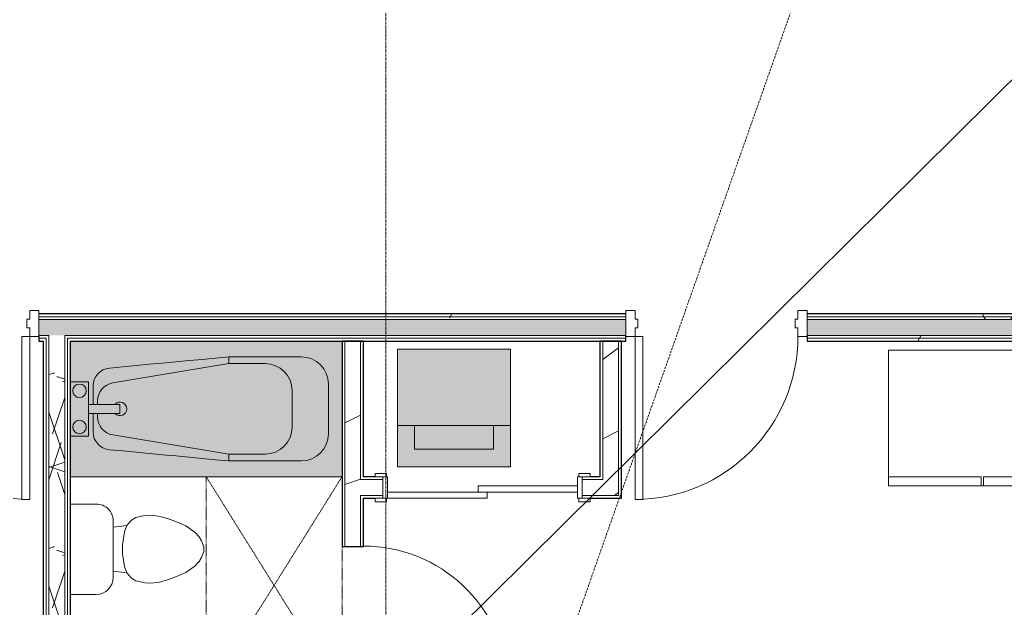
# Model space of a CAD drawing. Header units: inches. Extents: x -10205 to 13964, y -460 to 30702.
# Drawn here: x -3222.1 to -3004.4, y 11584.9 to 11715 of the extents above; entities that cross this region are included whole.
import ezdxf

# ---------------------------------------------------------------- set-up
doc = ezdxf.new("R2010")
doc.units = ezdxf.units.IN
doc.header["$MEASUREMENT"] = 0
for name, pattern in [('Grid Line 1_2_', [0.875, 0.5, -0.125, 0.125, -0.125]), ('Hidden 1_8_', [0.1875, 0.125, -0.0625]), ('IMPORT-DASHED _2_', [0.75, 0.5, -0.25])]:
    doc.linetypes.add(name, pattern=pattern)
for name, color, linetype, lineweight in [('0-1', 7, 'Continuous', 5), ('0-4', 7, 'Continuous', 9), ('00base_6150001_dwg', 147, 'Continuous', 13), ('A-DETL-HDLN-1', 7, 'Hidden 1_8_', 9), ('A-DOOR', 31, 'Continuous', 9), ('A-DOOR-3', 7, 'Continuous', 9), ('A-DOOR-4', 250, 'Continuous', 13), ('A-DOOR-6', 31, 'Continuous', 13), ('A-DOOR-FRAM', 31, 'Continuous', 13), ('A-DOOR-FRAM-2', 250, 'Continuous', 13), ('A-WALL', 113, 'Continuous', 9), ('A-WALL-5', 130, 'Continuous', 25), ('A-WALL-6', 7, 'Continuous', 9), ('A-WALL-PATT-3', 7, 'Continuous', 9), ('A-WALL-PATT-4', 8, 'Continuous', 9), ('A-WALL-PATT-5', 111, 'Continuous', 9), ('E_Survey_Traverse', 147, 'Continuous', 13), ('E_TOPO_DTM_Contours_Minor', 147, 'IMPORT-DASHED _2_', 13), ('I-WALL-2', 2, 'Continuous', 25), ('P-SANR-FIXT-1', 8, 'Continuous', 9), ('P-SANR-FIXT-5', 7, 'Continuous', 9), ('P-SANR-FIXT-6', 254, 'Continuous', 9), ('Q-SPCQ-3', 7, 'Continuous', 9), ('S-GRID-1', 1, 'Grid Line 1_2_', 9)]:
    doc.layers.add(name, color=color, linetype=linetype, lineweight=lineweight)
pattern_1 = [(0, (0, 0), (61.44, 15.36), [2.534, -43.546, 2.534, -43.546, -245.76]), (0, (0, 0), (61.44, 15.36), [-92.16, 2.534, -89.626, 2.534, -43.546, -107.52]), (0, (0, 0), (61.44, 15.36), [-230.4, 2.534, -28.186, 2.534, -74.266]), (120, (23.04, 7.68), (-44.02215, 45.5286), [2.534, -43.546, 2.534, -43.546, -245.76]), (120, (23.04, 7.68), (-44.02215, 45.5286), [-92.16, 2.534, -89.626, 2.534, -43.546, -107.52]), (120, (23.04, 7.68), (-44.02215, 45.5286), [-230.4, 2.534, -28.186, 2.534, -74.266]), (240, (30.72, 38.4), (-17.41785, -60.8886), [2.534, -43.546, 2.534, -43.546, -245.76]), (240, (30.72, 38.4), (-17.41785, -60.8886), [-92.16, 2.534, -89.626, 2.534, -43.546, -107.52]), (240, (30.72, 38.4), (-17.41785, -60.8886), [-230.4, 2.534, -28.186, 2.534, -74.266])]
pattern_2 = [(216.87, (12.795, 31.987), (95.9612857, 63.9749714), [15.994, -143.942]), (206.565, (31.987, 22.391), (-31.986981, -31.986924), [35.763, -35.763]), (198.435, (31.987, 6.397), (-63.974746, -31.987128), [20.231, -80.922])]
pattern_3 = [(161.57, (0.96, 0.96), (-7.6802237, -0.0009796), [0, -54.643, 6.067, 0]), (18.43, (-0.96, 0.96), (-7.6802237, 0.0009796), [0, -54.643, 6.067, 0]), (108.43, (0.96, 0.96), (3.8382953, -19.2013653), [18.211, -42.499]), (71.57, (-0.96, 0.96), (3.8382953, 19.2013653), [18.211, -42.499])]

# ---------------------------------------------------------------- blocks, each defined once
blk = doc.blocks.new('Single-Flush - 32_ x 84_-1372862-SITE PLAN - CAD FILE')
at = {"layer": 'A-DOOR-3'}
blk.add_arc((16, 2.37), 32.07, 93.5759, 180, dxfattribs=at)
at = {"layer": 'A-DOOR-4'}
for p, q in [((14, 2.37), (14, 34.38)), ((16, 34.38), (14, 34.38)), ((16, 2.37), (16, 34.38)), ((16, 2.37), (14, 2.37))]:
    blk.add_line(p, q, dxfattribs=at)
blk = doc.blocks.new('Stacked Washer and Dryer - 26_x25_ - Private-1372850-SITE PLAN - CAD FILE')
at = {"layer": 'P-SANR-FIXT-1'}
blk.add_hatch(color=256, dxfattribs=at).paths.add_polyline_path([(0, -12.5), (26, -12.5), (26, 12.5), (0, 12.5)], flags=0)
at = {"layer": 'P-SANR-FIXT-5'}
for p, q in [((0, 12.5), (26, 12.5)), ((0, 12.5), (0, -12.5)), ((16.90625, -12.5), (16.90625, 12.5)), ((26, 12.5), (26, -12.5)), ((22.09375, 8.75), (16.90625, 8.75)), ((22.09375, -8.75), (22.09375, 8.75)), ((16.90625, -8.75), (22.09375, -8.75)), ((26, -12.5), (0, -12.5))]:
    blk.add_line(p, q, dxfattribs=at)
blk = doc.blocks.new('Refrigerator_-_Side-by-Side_6047 - 36_ X 30_-1372843-SITE PLAN - CAD FILE')
at = {"layer": 'Q-SPCQ-3'}
for p, q in [((-17.88, 15.58), (17.87, 15.58)), ((-17.88, -14.42), (-17.88, 15.58)), ((-17.88, 15.58), (-3.13, 15.58)), ((-17.88, 15.58), (-17.88, 13.58)), ((-3.13, 13.58), (-3.13, 15.58)), ((-2.63, 15.58), (17.87, 15.58)), ((-2.63, 15.58), (-2.63, 13.58)), ((17.87, 15.58), (17.87, -14.42)), ((17.87, 13.58), (17.87, 15.58)), ((-3.13, 13.58), (-17.88, 13.58)), ((17.87, 13.58), (-2.63, 13.58)), ((17.87, -14.42), (-17.88, -14.42))]:
    blk.add_line(p, q, dxfattribs=at)
blk = doc.blocks.new('FOLDING_SLIDING CLOSET - 42_ x 80_-1372875-SITE PLAN - CAD FILE')
at = {"layer": 'A-DOOR-3'}
for p, q in [((-23.75, 3.25), (-21.25, 3.25)), ((-23.75, 2.5), (-23.75, 3.25)), ((-21.25, 2.5), (-23.75, 2.5)), ((-21.25, 3.25), (-21.25, 2.5)), ((21.25, 3.25), (23.75, 3.25)), ((21.25, 2.5), (21.25, 3.25)), ((23.75, 2.5), (21.25, 2.5)), ((23.75, 3.25), (23.75, 2.5)), ((-23.75, -2.25), (-21.25, -2.25)), ((-23.75, -3), (-23.75, -2.25)), ((-21.25, -3), (-23.75, -3)), ((-21.25, -2.25), (-21.25, -3)), ((21.25, -2.25), (23.75, -2.25)), ((21.25, -3), (21.25, -2.25)), ((23.75, -3), (21.25, -3)), ((23.75, -2.25), (23.75, -3))]:
    blk.add_line(p, q, dxfattribs=at)
at = {"layer": 'A-DOOR-4'}
for p, q in [((-1, 0.5), (21, 0.5)), ((-1, -0.88), (-1, 0.5)), ((21, 0.5), (21, -0.88)), ((-21, -0.88), (1, -0.88)), ((-21, -2.25), (-21, -0.88)), ((21, -0.88), (-1, -0.88)), ((1, -0.88), (1, -2.25)), ((1, -2.25), (-21, -2.25))]:
    blk.add_line(p, q, dxfattribs=at)
at = {"layer": 'A-DOOR-FRAM-2'}
for p, q in [((-22, 2.5), (-21, 2.5)), ((-22, -2.25), (-22, 2.5)), ((-21, 2.5), (-21, -2.25)), ((21, 2.5), (22, 2.5)), ((21, -2.25), (21, 2.5)), ((22, 2.5), (22, -2.25)), ((-21, -2.25), (-22, -2.25)), ((22, -2.25), (21, -2.25))]:
    blk.add_line(p, q, dxfattribs=at)
blk = doc.blocks.new('Toilet-Domestic-3D - Toilet-Domestic-3D-V58-SITE PLAN - CAD FILE')
at = {"layer": 'P-SANR-FIXT-5'}
for p, q in [((-9.98, 11.75), (-9.98, 17.48)), ((9.98, 17.48), (9.98, 11.75)), ((6.25, 8.02), (-6.25, 8.02)), ((-4.86, 8.02), (-5.21, 5)), ((4.86, 8.02), (5.21, 5)), ((-5.21, 5), (-6.4, 4)), ((-3.84, 5.5), (-5.21, 5)), ((-1, 6), (-3.84, 5.5)), ((1, 6), (-1, 6)), ((3.84, 5.5), (1, 6)), ((5.21, 5), (3.84, 5.5)), ((6.4, 4), (5.21, 5)), ((-6.97, 3), (-7.24, 2)), ((-6.4, 4), (-6.97, 3)), ((6.97, 3), (6.4, 4)), ((7.24, 2), (6.97, 3)), ((-7.41, 1), (-7.5, 0)), ((-7.24, 2), (-7.41, 1)), ((7.41, 1), (7.24, 2)), ((7.5, 0), (7.41, 1)), ((-7.5, 0), (-7.33, -1.99)), ((-7.33, -1.99), (-6.79, -4)), ((6.79, -4), (7.33, -1.99)), ((7.33, -1.99), (7.5, 0)), ((-6.79, -4), (-6.06, -6)), ((6.06, -6), (6.79, -4)), ((-6.06, -6), (-5.13, -8)), ((5.13, -8), (6.06, -6)), ((-5.13, -8), (-3.74, -10)), ((3.74, -10), (5.13, -8)), ((-3.74, -10), (-2.74, -11)), ((2.74, -11), (3.74, -10)), ((-2.74, -11), (-1.87, -11.5)), ((-1.87, -11.5), (-0.5, -12)), ((-0.5, -12), (0.5, -12)), ((0.5, -12), (1.87, -11.5)), ((1.87, -11.5), (2.74, -11))]:
    blk.add_line(p, q, dxfattribs=at)
for centre, start, end in [((-6.25, 11.75), 180, 270), ((6.25, 11.75), 270, 360)]:
    blk.add_arc(centre, 3.73, start, end, dxfattribs=at)
blk = doc.blocks.new('Bath Tub - Maestro - 60_x30_-V60-SITE PLAN - CAD FILE')
at = {"layer": 'P-SANR-FIXT-6'}
for points in [[(1.32, 0), (60, 0), (60, 30), (0, 30), (0, 21), (4, 21), (4, 16), (5, 16), (5.06, 20.74), (5.21, 21.33), (5.48, 21.94), (5.83, 22.49), (6.27, 22.97), (6.79, 23.38), (7.36, 23.69), (7.98, 23.91), (9.35, 24.09), (35, 26.5), (51, 26.5), (52.55, 26.3), (54, 25.7), (55.24, 24.74), (56.2, 23.5), (56.84, 21.73), (57, 20.5), (57, 9.5), (56.91, 8.46), (56.64, 7.45), (56.2, 6.5), (55.6, 5.64), (54.86, 4.9), (54, 4.3), (53.05, 3.86), (52.04, 3.59), (51, 3.5), (35, 3.5), (7.98, 6.09), (7.36, 6.31), (6.79, 6.62), (6.27, 7.03), (5.83, 7.51), (5.48, 8.06), (5.13, 9.01), (5.05, 9.3), (5, 9.96), (5, 14), (4, 13.96), (4, 9), (0, 9), (0, 0)], [(9.35, 20.74), (35, 25), (35, 26.5), (8.63, 24.03), (9.17, 21.56)], [(43, 25), (51, 26.5), (35, 26.5), (35, 25)], [(49, 19), (57, 20.5), (56.8, 22.05), (56.2, 23.5), (55.24, 24.74), (53.87, 25.75), (52.55, 26.3), (51, 26.5), (43, 25), (44.55, 24.8), (46, 24.2), (47.24, 23.24), (48.2, 22), (48.8, 20.5)], [(6, 16.8), (6.24, 18.17), (6.98, 19.41), (8.03, 20.28), (9.35, 20.74), (8.63, 24.03), (7.98, 23.91), (7.35, 23.69), (6.74, 23.34), (6.27, 22.97), (5.72, 22.32), (5.48, 21.94), (5.21, 21.33), (5.05, 20.7), (5.05, 19.87), (5.82, 17.38)], [(35, 5), (43, 5), (44.55, 5.2), (46.03, 5.83), (47.28, 6.81), (48.2, 8), (48.8, 9.5), (49, 11), (49, 19), (48.72, 20.74), (48.16, 22.05), (47.24, 23.24), (46, 24.2), (44.55, 24.8), (43, 25), (34.79, 24.97), (9.06, 20.64), (8.03, 20.28), (6.82, 19.17), (6.24, 18.17), (6, 16.8), (6, 16), (10.94, 16), (10.94, 14), (6, 14), (6, 13.2), (6.24, 11.83), (6.98, 10.59), (8.03, 9.72), (9.35, 9.26), (29.32, 5.94)], [(57, 9.5), (57, 20.5), (49, 19), (49, 11), (56.91, 9.52)], [(9.35, 14), (10.94, 14), (10.94, 16), (4, 16), (4, 14), (7.24, 14)], [(8.63, 5.97), (9.35, 9.26), (8.03, 9.72), (6.95, 10.62), (6.24, 11.83), (6, 13.2), (5, 9.96), (5.13, 9.01), (5.24, 8.6), (5.72, 7.68), (5.87, 7.47), (6.33, 6.98), (6.79, 6.62), (7.36, 6.31), (8, 6.08)], [(51, 3.5), (52.04, 3.59), (53.25, 3.95), (54, 4.3), (54.86, 4.9), (55.72, 5.83), (56.34, 6.81), (56.76, 7.9), (56.93, 8.66), (57, 9.5), (49, 11), (48.8, 9.45), (48.12, 7.9), (47.24, 6.76), (46, 5.8), (44.55, 5.2), (43.07, 4.99), (50.51, 3.59)], [(35, 3.5), (35, 5), (9.35, 9.26), (8.63, 5.97), (32.07, 3.77)], [(35, 3.5), (51, 3.5), (43, 5), (35, 5), (35, 3.77)]]:
    blk.add_hatch(color=256, dxfattribs=at).paths.add_polyline_path(points, flags=0)
h = blk.add_hatch(color=256, dxfattribs=at)
h.paths.add_polyline_path([(0.55, 9), (4, 9.01), (4, 21), (0, 21), (0, 9), (0.5, 9)], flags=0)
h.paths.add_polyline_path([(2, 9.5), (1.32, 9.67), (1.25, 9.7), (0.94, 9.94), (0.7, 10.25), (0.55, 10.61), (0.5, 11), (0.55, 11.39), (0.7, 11.75), (0.94, 12.06), (1.32, 12.33), (1.61, 12.45), (2, 12.5), (2.39, 12.45), (2.75, 12.3), (3.06, 12.06), (3.33, 11.67), (3.45, 11.39), (3.5, 11), (3.45, 10.61), (3.3, 10.25), (3.06, 9.94), (2.75, 9.7), (2.39, 9.55)], flags=0)
h.paths.add_polyline_path([(2, 17.5), (1.32, 17.67), (1.25, 17.7), (0.94, 17.94), (0.7, 18.25), (0.55, 18.61), (0.5, 19), (0.55, 19.39), (0.7, 19.75), (0.94, 20.06), (1.32, 20.33), (1.61, 20.45), (2, 20.5), (2.39, 20.45), (2.75, 20.3), (3.06, 20.06), (3.3, 19.75), (3.45, 19.39), (3.5, 19), (3.33, 18.33), (3.3, 18.25), (3.02, 17.91), (2.75, 17.7), (2.39, 17.55)], flags=0)
h = blk.add_hatch(color=256, dxfattribs=at)
h.paths.add_polyline_path([(2, 9.5), (2.39, 9.55), (2.75, 9.7), (3.06, 9.94), (3.3, 10.25), (3.45, 10.61), (3.5, 11), (3.33, 11.67), (3.3, 11.75), (3.06, 12.06), (2.75, 12.3), (2.39, 12.45), (2, 12.5), (1.32, 12.33), (1.25, 12.3), (0.94, 12.06), (0.7, 11.75), (0.55, 11.39), (0.5, 11), (0.55, 10.61), (0.7, 10.25), (0.94, 9.94), (1.32, 9.67), (1.61, 9.55)], flags=0)
h.paths.add_polyline_path([(2, 17.5), (2.39, 17.55), (3.02, 17.91), (3.06, 17.94), (3.33, 18.33), (3.45, 18.61), (3.5, 19), (3.45, 19.39), (3.3, 19.75), (3.06, 20.06), (2.75, 20.3), (2.38, 20.45), (2, 20.5), (1.32, 20.33), (1.25, 20.3), (0.94, 20.06), (0.7, 19.75), (0.55, 19.39), (0.5, 19), (0.55, 18.61), (0.7, 18.25), (0.94, 17.94), (1.32, 17.67), (1.61, 17.55)], flags=0)
h = blk.add_hatch(color=256, dxfattribs=at)
h.paths.add_polyline_path([(5, 9.96), (6, 13.2), (6, 14), (5, 14), (5, 10.39)], flags=0)
h.paths.add_polyline_path([(5.05, 16), (6, 16), (6, 16.8), (5, 20.04), (5, 16)], flags=0)
at = {"layer": 'P-SANR-FIXT-5'}
for p, q in [((35, 26.5), (51, 26.5)), ((35, 26.5), (35, 25)), ((35, 25), (9.35, 20.74)), ((43, 25), (35, 25)), ((4, 21), (0, 21)), ((4, 16), (4, 21)), ((5, 16), (5, 20.04)), ((57, 20.5), (57, 9.5)), ((49, 11), (49, 19)), ((4, 14), (4, 16)), ((4, 16), (10.94, 16)), ((6, 16.8), (6, 16)), ((10.94, 14), (10.94, 16)), ((4, 9), (4, 14)), ((10.94, 14), (4, 14)), ((5, 9.96), (5, 14)), ((6, 14), (6, 13.2)), ((0, 9), (4, 9)), ((9.35, 9.26), (35, 5)), ((35, 3.5), (35, 5)), ((35, 5), (43, 5)), ((51, 3.5), (35, 3.5)), ((0, 0), (60, 0))]:
    blk.add_line(p, q, dxfattribs=at)
at = {"layer": 'P-SANR-FIXT-5', "flags": 128}
for points in [[(8.63, 24.03), (11.56, 24.3), (14.49, 24.58), (17.42, 24.85), (20.35, 25.13), (23.28, 25.4), (26.21, 25.68), (29.14, 25.95), (32.07, 26.23), (35, 26.5)], [(35, 3.5), (32.07, 3.77), (29.14, 4.05), (26.21, 4.32), (23.28, 4.6), (20.35, 4.87), (17.42, 5.15), (14.49, 5.42), (11.56, 5.7), (8.63, 5.97)]]:
    blk.add_lwpolyline(points, dxfattribs=at)
at = {"layer": 'P-SANR-FIXT-5'}
for centre, radius, start, end in [((51, 20.5), 6, 360, 90), ((9, 20.04), 4, 95.3558, 180), ((43, 19), 6, 360, 90), ((2, 19), 1.5, 360, 180), ((10, 16.8), 4, 99.4223, 180), ((2, 19), 1.5, 180, 360), ((10.94, 15), 1.5, 360, 135), ((10, 13.2), 4, 180, 260.5777), ((10.94, 15), 1.5, 225, 360), ((2, 11), 1.5, 360, 180), ((2, 11), 1.5, 180, 360), ((43, 11), 6, 270, 0), ((9, 9.96), 4, 180, 264.6442), ((51, 9.5), 6, 270, 360)]:
    blk.add_arc(centre, radius, start, end, dxfattribs=at)
blk = doc.blocks.new('1750 Ox - Unit Layouts_rvt-1-SITE PLAN - CAD FILE')
at = {"layer": 'A-WALL-PATT-3'}
h = blk.add_hatch(dxfattribs=at)
h.set_pattern_fill('FP_2', color=256, style=0, pattern_type=2)
h.set_pattern_definition(pattern_1)
h.paths.add_polyline_path([(-3146.8, 11501.47), (-3146.61, 11501.47), (-3146.61, 11502.22), (-3146.17, 11502.22), (-3146.17, 11526.1), (-3146.8, 11526.1), (-3146.8, 11505.84)], flags=0)
h.paths.add_polyline_path([(-3146.3, 11529.6), (-3146.17, 11529.6), (-3146.19, 11553.47), (-3146.61, 11553.47), (-3146.61, 11554.22), (-3146.17, 11554.22), (-3146.17, 11554.85), (-3146.8, 11554.85), (-3146.8, 11529.6)], flags=0)
h.paths.add_polyline_path([(-3146.8, 11558.35), (-3146.17, 11558.35), (-3146.17, 11558.97), (-3146.61, 11558.97), (-3146.61, 11559.72), (-3146.17, 11559.72), (-3146.17, 11566.61), (-3146.8, 11566.61), (-3146.8, 11558.97)], flags=0)
h.paths.add_polyline_path([(-3146.8, 11598.61), (-3146.17, 11598.61), (-3146.17, 11609.86), (-3146.8, 11609.86)], flags=0)
h.paths.add_polyline_path([(-3146.17, 11613.36), (-3146.17, 11643.99), (-3146.8, 11643.99), (-3146.8, 11613.36)], flags=0)
at = {"layer": 'A-WALL-PATT-4'}
h = blk.add_hatch(dxfattribs=at)
h.set_pattern_fill('FP_4', color=256, style=0, pattern_type=2)
h.set_pattern_definition(pattern_2)
h.paths.add_polyline_path([(-3146.82, 11500.85), (-3146.8, 11500.85), (-3146.8, 11566.61), (-3150.3, 11566.61), (-3150.3, 11500.85)], flags=0)
h.paths.add_polyline_path([(-3150.3, 11598.61), (-3146.8, 11598.61), (-3146.8, 11643.99), (-3150.3, 11643.99), (-3150.3, 11616.21)], flags=0)
h = blk.add_hatch(dxfattribs=at)
h.set_pattern_fill('FP_4', color=256, style=0, pattern_type=2)
h.set_pattern_definition(pattern_2)
h.paths.add_polyline_path([(-3089.82, 11609.86), (-3089.82, 11643.99), (-3093.32, 11643.99), (-3093.32, 11609.86)], flags=0)
at = {"layer": 'A-DETL-HDLN-1'}
for p, q in [((-3180.92, 11565.99), (-3180.92, 11613.99)), ((-3180.92, 11565.99), (-3150.92, 11613.99)), ((-3180.92, 11613.99), (-3150.92, 11565.99)), ((-3150.92, 11598.61), (-3150.92, 11566.61))]:
    blk.add_line(p, q, dxfattribs=at)
at = {"layer": 'A-WALL-5'}
for p, q in [((-3150.92, 11643.99), (-3150.92, 11598.61)), ((-3146.17, 11643.99), (-3150.92, 11643.99)), ((-3146.17, 11613.99), (-3146.17, 11643.99)), ((-3093.94, 11643.99), (-3093.94, 11613.99)), ((-3089.19, 11643.99), (-3093.94, 11643.99)), ((-3089.19, 11609.24), (-3089.19, 11643.99)), ((-3143.62, 11613.99), (-3146.17, 11613.99)), ((-3093.94, 11613.99), (-3096.12, 11613.99)), ((-3146.17, 11598.61), (-3146.17, 11609.24)), ((-3146.17, 11609.24), (-3143.62, 11609.24)), ((-3096.12, 11609.24), (-3093.94, 11609.24)), ((-3093.94, 11609.24), (-3089.82, 11609.24)), ((-3089.82, 11609.24), (-3089.19, 11609.24)), ((-3150.92, 11598.61), (-3146.17, 11598.61))]:
    blk.add_line(p, q, dxfattribs=at)
at = {"layer": 'A-WALL-6'}
for p, q in [((-3150.3, 11598.61), (-3150.3, 11643.99)), ((-3146.8, 11613.36), (-3146.8, 11643.99)), ((-3093.32, 11613.36), (-3093.32, 11643.99)), ((-3089.82, 11609.86), (-3089.82, 11643.99)), ((-3146.17, 11613.36), (-3146.8, 11613.36)), ((-3141.87, 11613.36), (-3146.17, 11613.36)), ((-3093.94, 11613.36), (-3097.87, 11613.36)), ((-3093.32, 11613.36), (-3093.94, 11613.36)), ((-3146.8, 11598.61), (-3146.8, 11609.86)), ((-3146.17, 11609.86), (-3146.8, 11609.86)), ((-3141.87, 11609.86), (-3146.17, 11609.86)), ((-3093.94, 11609.86), (-3097.87, 11609.86)), ((-3093.32, 11609.86), (-3093.94, 11609.86)), ((-3089.82, 11609.86), (-3093.32, 11609.86))]:
    blk.add_line(p, q, dxfattribs=at)
at = {"layer": '0-4'}
for name, p in [('Bath Tub - Maestro - 60_x30_-V60-SITE PLAN - CAD FILE', (-3210.92, 11613.99)), ('FOLDING_SLIDING CLOSET - 42_ x 80_-1372875-SITE PLAN - CAD FILE', (-3119.87, 11611.49))]:
    blk.add_blockref(name, p, dxfattribs=at)
for name, p, rotation in [('Stacked Washer and Dryer - 26_x25_ - Private-1372850-SITE PLAN - CAD FILE', (-3126.17, 11642.21), 269.9999999999961), ('Refrigerator_-_Side-by-Side_6047 - 36_ X 30_-1372843-SITE PLAN - CAD FILE', (-3012.32, 11627.57), 180), ('Toilet-Domestic-3D - Toilet-Domestic-3D-V58-SITE PLAN - CAD FILE', (-3193.45, 11597.99), 89.99999999999734), ('Single-Flush - 32_ x 84_-1372862-SITE PLAN - CAD FILE', (-3148.55, 11582.61), 269.9999999999992)]:
    blk.add_blockref(name, p, dxfattribs=dict(at, rotation=rotation))
blk = doc.blocks.new('HOLLOW METAL - UNIT DOOR-1759144-SITE PLAN - CAD FILE')
at = {"layer": 'A-DOOR'}
blk.add_arc((18, 2.25), 36, 90, 180, dxfattribs=at)
at = {"layer": 'A-DOOR-6'}
for p, q in [((18, 38.25), (16.25, 38.25)), ((16.25, 38.25), (16.25, 2.25)), ((18, 2.25), (18, 38.25)), ((16.25, 2.25), (18, 2.25))]:
    blk.add_line(p, q, dxfattribs=at)
at = {"layer": 'A-DOOR-FRAM'}
for p, q in [((-18, 2.25), (-20, 2.25)), ((-20, 2.25), (-20, -3.5)), ((-18, 0.3125), (-18, 2.25)), ((18, 2.25), (18, 0.3125)), ((20, 2.25), (18, 2.25)), ((20, -3.5), (20, 2.25)), ((-17.375, 0.3125), (-18, 0.3125)), ((-17.375, -1.5625), (-17.375, 0.3125)), ((18, 0.3125), (17.375, 0.3125)), ((17.375, 0.3125), (17.375, -1.5625)), ((-18, -3.5), (-18, -1.5625)), ((-18, -1.5625), (-17.375, -1.5625)), ((17.375, -1.5625), (18, -1.5625)), ((18, -1.5625), (18, -3.5)), ((-20, -3.5), (-18, -3.5)), ((18, -3.5), (20, -3.5))]:
    blk.add_line(p, q, dxfattribs=at)
blk = doc.blocks.new('HOLLOW METAL - UNIT DOOR-1758958-SITE PLAN - CAD FILE')
at = {"layer": 'A-DOOR'}
blk.add_arc((18, -2.25), 36, 180, 270, dxfattribs=at)
at = {"layer": 'A-DOOR-6'}
for p, q in [((16.25, -2.25), (18, -2.25)), ((16.25, -38.25), (16.25, -2.25)), ((18, -2.25), (18, -38.25)), ((18, -38.25), (16.25, -38.25))]:
    blk.add_line(p, q, dxfattribs=at)
at = {"layer": 'A-DOOR-FRAM'}
for p, q in [((-20, 3.5), (-18, 3.5)), ((-20, -2.25), (-20, 3.5)), ((-18, 3.5), (-18, 1.5625)), ((18, 3.5), (20, 3.5)), ((18, 1.5625), (18, 3.5)), ((20, 3.5), (20, -2.25)), ((-18, 1.5625), (-17.375, 1.5625)), ((-17.375, 1.5625), (-17.375, -0.3125)), ((17.375, 1.5625), (18, 1.5625)), ((17.375, -0.3125), (17.375, 1.5625)), ((-18, -0.3125), (-18, -2.25)), ((-17.375, -0.3125), (-18, -0.3125)), ((18, -0.3125), (17.375, -0.3125)), ((18, -2.25), (18, -0.3125)), ((-18, -2.25), (-20, -2.25)), ((20, -2.25), (18, -2.25))]:
    blk.add_line(p, q, dxfattribs=at)
blk = doc.blocks.new('00base_6150001_dwg-1748108-SITE PLAN - CAD FILE')
at = {"layer": 'E_Survey_Traverse', "flags": 128}
blk.add_lwpolyline([(4039039.58, 3369997.09), (4041584.77, 3367512.04), (4040589.07, 3366225.92), (4039039.58, 3369997.09), (4041584.68, 3367512.13), (4040589.07, 3366226.29)], close=True, dxfattribs=at)
at = {"layer": 'E_TOPO_DTM_Contours_Minor', "flags": 128}
blk.add_lwpolyline([(4039252.62, 3365857.2), (4039020.05, 3365861.75), (4038973.88, 3365861.59), (4038861.41, 3365859.33), (4038858.64, 3365858.61), (4038857.82, 3365918.33), (4039073.1, 3365924.55), (4039206.55, 3365928.78), (4039401.42, 3365934.07), (4039520.83, 3365937.35), (4039734.14, 3365944.3), (4039804.02, 3365945.94), (4039832.71, 3365946.03), (4039862.55, 3365949.25), (4039920.65, 3366004.62), (4039966.87, 3366023.44), (4040043.61, 3366061.09), (4040104.84, 3366069.9), (4040228.65, 3366100.24), (4040263.62, 3366115.22), (4040396.93, 3366210.23), (4040430.99, 3366254.57), (4040450.75, 3366303.97), (4040457.7, 3366335.55), (4040444.05, 3366457.66), (4040453.77, 3366493.03), (4040477.6, 3366571.12), (4040499.05, 3366626.2), (4040445.52, 3366664.43), (4040407.73, 3366678.31), (4040295.79, 3366733.52), (4040295.14, 3366745.83), (4040282.12, 3366804.89), (4040249.41, 3366843.65), (4040222, 3366862), (4040173.34, 3366919.86), (4040141.85, 3367004.13), (4040085.48, 3367010.66), (4040078.42, 3366999.19), (4040078.02, 3367015.44), (4040075.56, 3367014.16), (4040073.43, 3367085.36), (4040077.03, 3367095.76), (4040087.83, 3367110.42), (4040133.79, 3367148.67), (4040142.9, 3367150.41), (4040173.34, 3367152.13), (4040248.4, 3367155.54), (4040303.61, 3367179), (4040305.01, 3367180.6), (4040314.1, 3367320.13), (4040412.19, 3367323.23), (4040464.66, 3367355.6), (4040480.33, 3367373.02), (4040447.59, 3367379.03), (4040414.9, 3367401.33), (4040302.1, 3367588.34), (4040297.77, 3367601.42), (4040292.94, 3367640.53), (4040278.76, 3367647.23), (4040258.05, 3367669.58), (4040251.75, 3367683.32), (4040228.23, 3367701.53), (4040191.93, 3367744.06), (4040088.17, 3367822.19), (4040070.89, 3367854.4), (4040053.33, 3367929.1), (4040054.6, 3367987.05), (4040071.57, 3368125.96), (4040088.2, 3368181.38), (4040227.2, 3368374.21), (4040261.3, 3368391.16), (4040298.09, 3368467.42), (4040359.33, 3368649.94), (4040330.14, 3368806.68), (4040165.36, 3368861.7), (4040095.11, 3368957.57), (4039980.83, 3369203.77), (4039973.03, 3369222.75), (4039971.1, 3369237.13), (4039953.69, 3369411.97), (4039943.81, 3369412.31), (4039948.44, 3369463.12), (4039934.76, 3369506.53), (4039957.12, 3369602.07), (4039953.45, 3369619.3), (4039952.3, 3369641.76), (4039981.14, 3369781.64), (4039927.51, 3369828.3), (4039868.14, 3369862.14), (4039854.3, 3369870.58), (4039852.33, 3369875.19), (4039836.27, 3369892.24), (4039760.55, 3369889.74), (4039752.05, 3369892.47), (4039754.27, 3369889.44), (4039754.97, 3369888.17), (4039678.61, 3369845.65), (4039658.84, 3369875.07), (4039628.93, 3369914.75), (4039604.03, 3369963.13), (4039505.98, 3369925.86), (4039392.8, 3369947.45), (4039386.34, 3369967.06), (4039355.34, 3369961.3), (4039291.9, 3369959.77), (4039275.44, 3369929.93), (4039053.74, 3369924.19), (4039026.33, 3369905.35), (4038963.01, 3369907.71), (4038857.5, 3369876.33), (4038846.53, 3369878.29), (4038792.83, 3369864.63), (4038743.69, 3369856.68), (4038561.18, 3369831.63), (4038437.3, 3369813.34), (4038377.38, 3369794.87), (4038298.26, 3369791.98), (4038204.04, 3369777.98), (4038129.91, 3369742), (4038115.48, 3369715.2), (4038125.2, 3369583.85), (4038132.66, 3369530.31), (4038120.52, 3369379.87), (4038124.98, 3369303.48), (4038132.97, 3369194.74), (4038146.33, 3369083.37), (4038137.13, 3368960.58), (4038133.53, 3368828.21), (4038156.25, 3368489.14), (4038159.61, 3368450.34), (4038160.01, 3368445.48), (4038160.4, 3368439.73), (4038163.47, 3368406.36), (4038197.72, 3368138.26), (4038241.15, 3367950.6), (4038253.15, 3367844.32), (4038267.02, 3367653.98), (4038284.33, 3367504.4), (4038306.34, 3367190.32), (4038316.18, 3367136.25), (4038373.25, 3366959.11), (4038423.65, 3366853.75), (4038455.73, 3366820.11), (4038502.89, 3366771.48), (4038552.27, 3366754.35), (4038566.57, 3366719.93), (4038649.33, 3366560.34), (4038676.33, 3366458.21), (4038714.03, 3366349.84), (4038707.53, 3366197.93), (4038692.41, 3366075.68), (4038683.5, 3365974.06), (4038681.26, 3365863.74), (4038697.14, 3365855.62), (4038793.01, 3365832.91)], dxfattribs=at)

msp = doc.modelspace()

# ---------------------------------------------------------------- hatches: boundary and pattern name
at = {"layer": 'A-WALL-PATT-5'}
h = msp.add_hatch(dxfattribs=at)
h.set_pattern_fill('FP_2', color=256, style=0, pattern_type=2)
h.set_pattern_definition(pattern_1)
h.paths.add_polyline_path([(-2695.1, 11649.36), (-2627.92, 11649.36), (-2627.92, 11649.99), (-2763.65, 11649.99), (-2763.65, 11649.36), (-2713.17, 11649.36)], flags=0)
h.paths.add_polyline_path([(-2448.92, 11649.36), (-2448.92, 11649.99), (-2587.92, 11649.99), (-2587.92, 11649.36), (-2482.62, 11649.36)], flags=0)
h.paths.add_polyline_path([(-3201.12, 11649.36), (-3088.19, 11649.36), (-3088.19, 11649.99), (-3217.92, 11649.99), (-3217.92, 11649.36), (-3209.6, 11649.36)], flags=0)
h.paths.add_polyline_path([(-3016.85, 11649.36), (-2803.65, 11649.36), (-2803.65, 11649.99), (-3048.19, 11649.99), (-3048.19, 11649.36), (-3030.19, 11649.36)], flags=0)
h.paths.add_polyline_path([(-3288.55, 11649.36), (-3257.92, 11649.36), (-3257.92, 11649.99), (-3408.3, 11649.99), (-3408.3, 11649.36), (-3294.87, 11649.36)], flags=0)
h = msp.add_hatch(dxfattribs=at)
h.set_pattern_fill('FP_2', color=256, style=0, pattern_type=2)
h.set_pattern_definition(pattern_1)
h.paths.add_polyline_path([(-2713.17, 11648.74), (-2627.92, 11648.8), (-2627.92, 11649.36), (-2763.65, 11649.36), (-2763.65, 11648.74), (-2738.17, 11648.74)], flags=0)
h.paths.add_polyline_path([(-2448.92, 11648.74), (-2448.3, 11648.74), (-2448.3, 11649.36), (-2587.92, 11649.36), (-2587.92, 11648.74), (-2482.62, 11648.74)], flags=0)
h.paths.add_polyline_path([(-2927.67, 11648.74), (-2803.65, 11648.8), (-2803.65, 11649.36), (-3048.19, 11649.36), (-3048.19, 11648.74), (-2931.03, 11648.74)], flags=0)
h.paths.add_polyline_path([(-3215.67, 11648.74), (-3088.19, 11648.8), (-3088.19, 11649.36), (-3217.92, 11649.36), (-3217.92, 11648.74)], flags=0)
h.paths.add_polyline_path([(-3402.92, 11648.74), (-3257.92, 11648.8), (-3257.92, 11649.36), (-3407.67, 11649.36), (-3407.67, 11648.74), (-3403.55, 11648.74)], flags=0)
h = msp.add_hatch(dxfattribs=at)
h.set_pattern_fill('FP_5', color=256, style=0, pattern_type=2)
h.set_pattern_definition(pattern_3)
h.paths.add_polyline_path([(-2579.22, 11645.24), (-2447.67, 11645.24), (-2447.67, 11648.74), (-2587.92, 11648.74), (-2587.92, 11645.24), (-2586.48, 11645.24)], flags=0)
h.paths.add_polyline_path([(-2627.92, 11645.24), (-2627.92, 11648.74), (-2763.65, 11648.74), (-2763.65, 11645.24), (-2636.17, 11645.24)], flags=0)
h.paths.add_polyline_path([(-2924.17, 11645.24), (-2803.65, 11645.24), (-2803.65, 11648.74), (-3048.19, 11648.74), (-3048.19, 11645.24), (-2927.67, 11645.24)], flags=0)
h.paths.add_polyline_path([(-3185.53, 11645.24), (-3088.19, 11645.24), (-3088.19, 11648.74), (-3217.92, 11648.74), (-3217.92, 11645.24), (-3201.12, 11645.24)], flags=0)
h.paths.add_polyline_path([(-3257.92, 11645.24), (-3257.92, 11648.74), (-3404.17, 11648.74), (-3404.17, 11645.24), (-3288.55, 11645.24)], flags=0)
h = msp.add_hatch(dxfattribs=at)
h.set_pattern_fill('FP_2', color=256, style=0, pattern_type=2)
h.set_pattern_definition(pattern_1)
h.paths.add_polyline_path([(-2763.27, 11644.61), (-2639.67, 11644.61), (-2639.67, 11645.24), (-2763.65, 11645.24), (-2763.65, 11644.61)], flags=0)
h.paths.add_polyline_path([(-2448.92, 11644.61), (-2448.3, 11644.62), (-2448.3, 11645.24), (-2587.92, 11645.24), (-2587.92, 11644.61), (-2482.62, 11644.61)], flags=0)
h.paths.add_polyline_path([(-2635.55, 11644.61), (-2627.92, 11644.61), (-2627.92, 11645.24), (-2636.17, 11645.24), (-2636.17, 11644.61)], flags=0)
h.paths.add_polyline_path([(-3215.67, 11644.61), (-3215.67, 11645.24), (-3217.92, 11645.24), (-3217.92, 11644.61), (-3216.3, 11644.61)], flags=0)
h.paths.add_polyline_path([(-3137.71, 11644.61), (-3088.19, 11644.61), (-3088.19, 11645.24), (-3212.17, 11645.24), (-3212.17, 11644.61), (-3138.67, 11644.61)], flags=0)
h.paths.add_polyline_path([(-3288.55, 11644.61), (-3257.92, 11644.61), (-3257.92, 11645.24), (-3403.55, 11645.24), (-3403.55, 11644.61), (-3313.45, 11644.61)], flags=0)
h.paths.add_polyline_path([(-3030.19, 11644.61), (-2927.67, 11644.61), (-2927.67, 11645.24), (-3048.19, 11645.24), (-3048.19, 11644.61), (-3034.85, 11644.61)], flags=0)
h.paths.add_polyline_path([(-2898.04, 11644.61), (-2803.65, 11644.61), (-2803.65, 11645.24), (-2924.17, 11645.24), (-2924.17, 11644.61), (-2920.82, 11644.61)], flags=0)
h = msp.add_hatch(dxfattribs=at)
h.set_pattern_fill('FP_2', color=256, style=0, pattern_type=2)
h.set_pattern_definition(pattern_1)
h.paths.add_polyline_path([(-2567.42, 11643.99), (-2448.92, 11643.99), (-2448.92, 11644.61), (-2587.92, 11644.61), (-2587.92, 11643.99), (-2580.03, 11643.99)], flags=0)
h.paths.add_polyline_path([(-3287.92, 11643.99), (-3257.92, 11643.99), (-3257.92, 11644.61), (-3402.92, 11644.61), (-3402.92, 11643.99), (-3288.55, 11643.99)], flags=0)
h.paths.add_polyline_path([(-3146.8, 11643.99), (-3088.19, 11643.99), (-3088.19, 11644.61), (-3211.55, 11644.61), (-3211.55, 11643.99), (-3150.3, 11643.99)], flags=0)
h.paths.add_polyline_path([(-2705.05, 11643.99), (-2640.3, 11643.99), (-2640.3, 11644.61), (-2763.65, 11644.61), (-2763.65, 11643.99), (-2713.17, 11643.99)], flags=0)
h.paths.add_polyline_path([(-2634.92, 11643.99), (-2627.92, 11643.99), (-2627.92, 11644.61), (-2635.55, 11644.61), (-2635.55, 11643.99)], flags=0)
h.paths.add_polyline_path([(-3030.19, 11643.99), (-2928.3, 11643.99), (-2928.3, 11644.61), (-3048.19, 11644.61), (-3048.19, 11643.99), (-3034.85, 11643.99)], flags=0)
h.paths.add_polyline_path([(-2821.65, 11643.99), (-2803.65, 11643.99), (-2803.65, 11644.61), (-2923.55, 11644.61), (-2923.55, 11643.99), (-2857.4, 11643.99)], flags=0)
h.paths.add_polyline_path([(-3217.92, 11643.99), (-3216.3, 11643.99), (-3216.3, 11644.61), (-3217.92, 11644.61)], flags=0)
h = msp.add_hatch(dxfattribs=at)
h.set_pattern_fill('FP_5', color=256, style=0, pattern_type=2)
h.set_pattern_definition(pattern_3)
h.paths.add_polyline_path([(-3213.42, 11285.29), (-3212.17, 11285.29), (-3212.17, 11645.24), (-3215.67, 11645.24), (-3215.67, 11285.91), (-3214.11, 11285.91), (-3214.11, 11285.29), (-3213.92, 11285.29)], flags=0)
h = msp.add_hatch(dxfattribs=at)
h.set_pattern_fill('FP_2', color=256, style=0, pattern_type=2)
h.set_pattern_definition(pattern_1)
h.paths.add_polyline_path([(-3210.92, 11285.91), (-3210.92, 11643.99), (-3211.55, 11643.99), (-3211.55, 11285.91)], flags=0)

# ---------------------------------------------------------------- linework, layer by layer
at = {"layer": 'A-WALL'}
for p, q in [((-3088.19, 11649.36), (-3217.92, 11649.36)), ((-2803.65, 11649.36), (-3048.19, 11649.36)), ((-3088.19, 11648.74), (-3217.92, 11648.74)), ((-2803.65, 11648.74), (-3048.19, 11648.74)), ((-3215.67, 11645.24), (-3217.92, 11645.24)), ((-3216.3, 11644.61), (-3217.92, 11644.61)), ((-3216.3, 11285.91), (-3216.3, 11644.61)), ((-3215.67, 11285.91), (-3215.67, 11645.24)), ((-3088.19, 11645.24), (-3212.17, 11645.24)), ((-3212.17, 11285.29), (-3212.17, 11645.24)), ((-3088.19, 11644.61), (-3211.55, 11644.61)), ((-3211.55, 11285.29), (-3211.55, 11644.61)), ((-2927.67, 11645.24), (-3048.19, 11645.24)), ((-2928.3, 11644.61), (-3048.19, 11644.61))]:
    msp.add_line(p, q, dxfattribs=at)
at = {"layer": 'I-WALL-2'}
for p, q in [((-3088.19, 11649.99), (-3217.92, 11649.99)), ((-2803.65, 11649.99), (-3048.19, 11649.99)), ((-3217.92, 11644.99), (-3217.92, 11643.99)), ((-3088.19, 11643.99), (-3088.19, 11644.99)), ((-3048.19, 11644.99), (-3048.19, 11643.99)), ((-3217.92, 11643.99), (-3216.92, 11643.99)), ((-3216.92, 11643.99), (-3216.92, 11387.61)), ((-3210.92, 11643.99), (-3088.19, 11643.99)), ((-3210.92, 11285.91), (-3210.92, 11643.99)), ((-3048.19, 11643.99), (-2928.92, 11643.99))]:
    msp.add_line(p, q, dxfattribs=at)
at = {"layer": 'S-GRID-1'}
msp.add_line((-3141.22, 9836.18), (-3141.22, 12413.74), dxfattribs=at)

# ---------------------------------------------------------------- block references
at = {"layer": '0-1'}
msp.add_blockref('1750 Ox - Unit Layouts_rvt-1-SITE PLAN - CAD FILE', (0, 0), dxfattribs=at)
at = {"layer": '00base_6150001_dwg', "rotation": 89.04760487178136}
msp.add_blockref('00base_6150001_dwg-1748108-SITE PLAN - CAD FILE', (3298136.14, -4084040.07), dxfattribs=at)
at = {"layer": 'A-DOOR'}
msp.add_blockref('HOLLOW METAL - UNIT DOOR-1758958-SITE PLAN - CAD FILE', (-3237.92, 11647.24), dxfattribs=at)
at = {"layer": 'A-DOOR', "rotation": 180}
msp.add_blockref('HOLLOW METAL - UNIT DOOR-1759144-SITE PLAN - CAD FILE', (-3068.19, 11647.24), dxfattribs=at)

doc.saveas('drawing.dxf')
